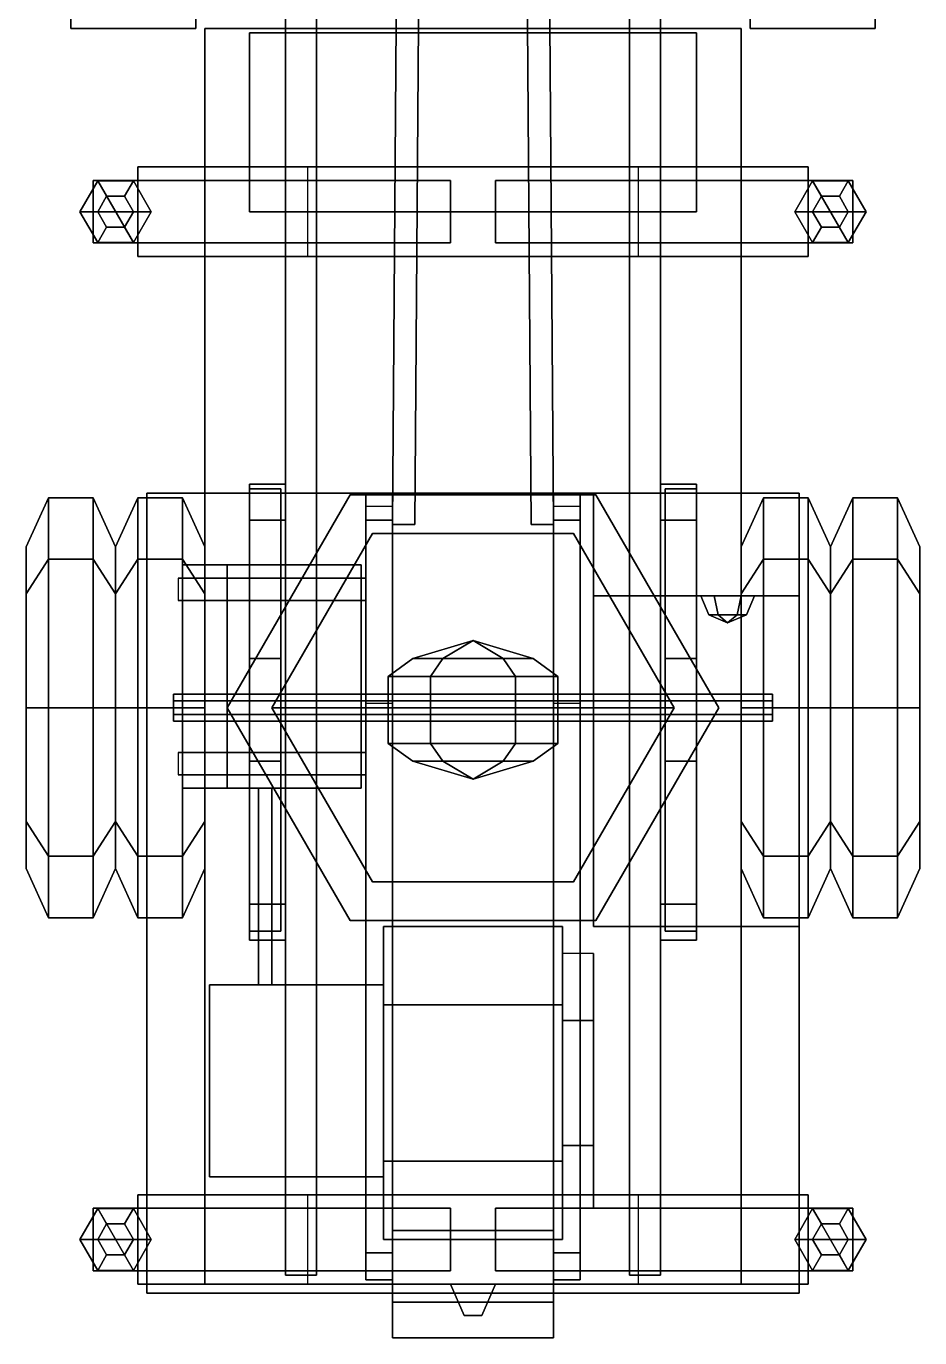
# Model space of a CAD drawing. Header units: millimetres. Extents: x -7.7 to 7.3, y -7.8 to 23.8.
# Drawn here: x 4.5 to 6.5, y -1.49 to 1.445 of the extents above; entities that cross this region are included whole.
import ezdxf

# ---------------------------------------------------------------- set-up
doc = ezdxf.new("R2010")
doc.units = ezdxf.units.MM
for name, color, linetype in [('crane', 1, 'Continuous'), ('mudguards', 6, 'Continuous'), ('outrigs', 4, 'Continuous'), ('supports', 5, 'Continuous'), ('turret', 3, 'Continuous'), ('wheels', 2, 'Continuous')]:
    doc.layers.add(name, color=color, linetype=linetype)

msp = doc.modelspace()

# ---------------------------------------------------------------- linework, layer by layer
for points in [[(5.08, 2.51, 0.59), (5.08, -1.35, 0.65), (5.08, -1.35, 0.76), (5.08, 2.51, 0.76)], [(5.08, -1.35, 0.76), (5.15, -1.35, 0.76), (5.15, 2.51, 0.76), (5.08, 2.51, 0.76)], [(5.15, 2.51, 0.59), (5.15, -1.35, 0.65), (5.08, -1.35, 0.65), (5.08, 2.51, 0.59)], [(5.15, 2.51, 0.76), (5.15, -1.35, 0.76), (5.15, -1.35, 0.65), (5.15, 2.51, 0.59)], [(5.85, 2.51, 0.59), (5.85, -1.35, 0.65), (5.85, -1.35, 0.76), (5.85, 2.51, 0.76)], [(5.85, -1.35, 0.76), (5.92, -1.35, 0.76), (5.92, 2.51, 0.76), (5.85, 2.51, 0.76)], [(5.92, 2.51, 0.59), (5.92, -1.35, 0.65), (5.85, -1.35, 0.65), (5.85, 2.51, 0.59)], [(5.92, 2.51, 0.76), (5.92, -1.35, 0.76), (5.92, -1.35, 0.65), (5.92, 2.51, 0.59)], [(6.1, 1.44, 0.88), (6.1, -1.37, 0.88), (4.9, -1.37, 0.88), (4.9, 1.44, 0.88)], [(4.9, 1.44, 0.92), (4.9, -1.37, 0.92), (6.1, -1.37, 0.92), (6.1, 1.44, 0.92)], [(4.9, 1.44, 0.88), (4.9, -1.37, 0.88), (4.9, -1.37, 0.92), (4.9, 1.44, 0.92)], [(6.1, 1.44, 0.92), (6.1, 1.44, 0.88), (4.9, 1.44, 0.88), (4.9, 1.44, 0.92)], [(6.1, -1.37, 0.92), (6.1, -1.37, 0.88), (6.1, 1.44, 0.88), (6.1, 1.44, 0.92)], [(6, 1.43, 1.27), (6, 1.43, 0.92), (5, 1.43, 0.92), (5, 1.43, 1.27)], [(5, 1.43, 0.92), (5, 1.03, 0.92), (5, 1.03, 1.27), (5, 1.43, 1.27)], [(5, 1.43, 1.27), (5, 1.03, 1.27), (6, 1.03, 1.27), (6, 1.43, 1.27)], [(6, 1.03, 1.27), (6, 1.03, 0.92), (6, 1.43, 0.92), (6, 1.43, 1.27)], [(6.25, 1.13, 0.54), (6.25, 0.93, 0.54), (4.75, 0.93, 0.54), (4.75, 1.13, 0.54)], [(5.87, 1.13, 0.88), (6.25, 1.13, 0.54), (4.75, 1.13, 0.54), (5.13, 1.13, 0.88)], [(4.75, 1.13, 0.54), (4.75, 0.93, 0.54), (5.13, 0.93, 0.88), (5.13, 1.13, 0.88)], [(5.87, 0.93, 0.88), (6.25, 0.93, 0.54), (6.25, 1.13, 0.54), (5.87, 1.13, 0.88)], [(5, 1.03, 1.27), (5, 1.03, 0.92), (6, 1.03, 0.92), (6, 1.03, 1.27)], [(5.13, 0.93, 0.88), (4.75, 0.93, 0.54), (6.25, 0.93, 0.54), (5.87, 0.93, 0.88)], [(5, 0.42, 0.73), (5, 0.34, 0.73), (5.08, 0.34, 0.73), (5.08, 0.42, 0.73)], [(5.08, 0.42, 0.68), (5.08, 0.34, 0.68), (5, 0.34, 0.68), (5, 0.42, 0.68)], [(5, 0.42, 0.68), (5, 0.34, 0.68), (5, 0.34, 0.73), (5, 0.42, 0.73)], [(5.08, 0.42, 0.73), (5.08, 0.42, 0.68), (5, 0.42, 0.68), (5, 0.42, 0.73)], [(6, 0.42, 0.68), (6, 0.34, 0.68), (5.92, 0.34, 0.68), (5.92, 0.42, 0.68)], [(6, 0.42, 0.73), (6, 0.42, 0.68), (5.92, 0.42, 0.68), (5.92, 0.42, 0.73)], [(5.92, 0.42, 0.73), (5.92, 0.34, 0.73), (6, 0.34, 0.73), (6, 0.42, 0.73)], [(6, 0.34, 0.73), (6, 0.34, 0.68), (6, 0.42, 0.68), (6, 0.42, 0.73)], [(5.07, 0.41, 0.69), (5.07, 0.41, 0.67), (5, 0.41, 0.67), (5, 0.41, 0.69)], [(5, 0.41, 0.69), (5, 0.03, 0.66), (5.07, 0.03, 0.66), (5.07, 0.41, 0.69)], [(5.07, 0.41, 0.67), (5.07, 0.03, 0.59), (5, 0.03, 0.59), (5, 0.41, 0.67)], [(5, 0.41, 0.67), (5, 0.03, 0.59), (5, 0.03, 0.66), (5, 0.41, 0.69)], [(5.07, 0.03, 0.66), (5.07, 0.03, 0.59), (5.07, 0.41, 0.67), (5.07, 0.41, 0.69)], [(6, 0.41, 0.69), (6, 0.41, 0.67), (5.93, 0.41, 0.67), (5.93, 0.41, 0.69)], [(5.93, 0.41, 0.69), (5.93, 0.03, 0.66), (6, 0.03, 0.66), (6, 0.41, 0.69)], [(6, 0.41, 0.67), (6, 0.03, 0.59), (5.93, 0.03, 0.59), (5.93, 0.41, 0.67)], [(5.93, 0.41, 0.67), (5.93, 0.03, 0.59), (5.93, 0.03, 0.66), (5.93, 0.41, 0.69)], [(6, 0.03, 0.66), (6, 0.03, 0.59), (6, 0.41, 0.67), (6, 0.41, 0.69)], [(5, 0.34, 0.73), (5, 0.34, 0.68), (5.08, 0.34, 0.68), (5.08, 0.34, 0.73)], [(5.92, 0.34, 0.73), (5.92, 0.34, 0.68), (6, 0.34, 0.68), (6, 0.34, 0.73)], [(5.05, -0.08, 1.02), (5.95, -0.08, 1.02), (5.725, 0.3097, 1.02), (5.275, 0.3097, 1.02)], [(5.275, 0.3097, 0.92), (5.05, -0.08, 0.92), (5.05, -0.08, 1.02), (5.275, 0.3097, 1.02)], [(5.725, 0.3097, 0.92), (5.275, 0.3097, 0.92), (5.275, 0.3097, 1.02), (5.725, 0.3097, 1.02)], [(5.95, -0.08, 0.92), (5.725, 0.3097, 0.92), (5.725, 0.3097, 1.02), (5.95, -0.08, 1.02)], [(5.5, 0.07, 0.47), (5.4328, 0.03, 0.3536), (5.3656, 0.03, 0.47), (5.5, 0.07, 0.47)], [(5.5, 0.07, 0.47), (5.3656, 0.03, 0.47), (5.4328, 0.03, 0.5864), (5.5, 0.07, 0.47)], [(5.5, 0.07, 0.47), (5.5672, 0.03, 0.3536), (5.4328, 0.03, 0.3536), (5.5, 0.07, 0.47)], [(5.5, 0.07, 0.47), (5.4328, 0.03, 0.5864), (5.5672, 0.03, 0.5864), (5.5, 0.07, 0.47)], [(5.5, 0.07, 0.47), (5.6344, 0.03, 0.47), (5.5672, 0.03, 0.3536), (5.5, 0.07, 0.47)], [(5.5, 0.07, 0.47), (5.5672, 0.03, 0.5864), (5.6344, 0.03, 0.47), (5.5, 0.07, 0.47)], [(5.07, 0.03, 0.59), (5.07, -0.2, 0.59), (5, -0.2, 0.59), (5, 0.03, 0.59)], [(5, 0.03, 0.66), (5, -0.2, 0.66), (5.07, -0.2, 0.66), (5.07, 0.03, 0.66)], [(5, 0.03, 0.59), (5, -0.2, 0.59), (5, -0.2, 0.66), (5, 0.03, 0.66)], [(5.07, -0.2, 0.66), (5.07, -0.2, 0.59), (5.07, 0.03, 0.59), (5.07, 0.03, 0.66)], [(5.4328, 0.03, 0.3536), (5.405, -0.01, 0.3055), (5.31, -0.01, 0.47), (5.3656, 0.03, 0.47)], [(5.3656, 0.03, 0.47), (5.31, -0.01, 0.47), (5.405, -0.01, 0.6345), (5.4328, 0.03, 0.5864)], [(5.5672, 0.03, 0.3536), (5.595, -0.01, 0.3055), (5.405, -0.01, 0.3055), (5.4328, 0.03, 0.3536)], [(5.4328, 0.03, 0.5864), (5.405, -0.01, 0.6345), (5.595, -0.01, 0.6345), (5.5672, 0.03, 0.5864)], [(5.6344, 0.03, 0.47), (5.69, -0.01, 0.47), (5.595, -0.01, 0.3055), (5.5672, 0.03, 0.3536)], [(5.5672, 0.03, 0.5864), (5.595, -0.01, 0.6345), (5.69, -0.01, 0.47), (5.6344, 0.03, 0.47)], [(5.93, 0.03, 0.66), (5.93, -0.2, 0.66), (6, -0.2, 0.66), (6, 0.03, 0.66)], [(6, 0.03, 0.59), (6, -0.2, 0.59), (5.93, -0.2, 0.59), (5.93, 0.03, 0.59)], [(5.93, 0.03, 0.59), (5.93, -0.2, 0.59), (5.93, -0.2, 0.66), (5.93, 0.03, 0.66)], [(6, -0.2, 0.66), (6, -0.2, 0.59), (6, 0.03, 0.59), (6, 0.03, 0.66)], [(5.31, -0.01, 0.47), (5.405, -0.01, 0.3055), (5.405, -0.16, 0.3055), (5.31, -0.16, 0.47)], [(5.405, -0.01, 0.6345), (5.31, -0.01, 0.47), (5.31, -0.16, 0.47), (5.405, -0.16, 0.6345)], [(5.405, -0.01, 0.3055), (5.595, -0.01, 0.3055), (5.595, -0.16, 0.3055), (5.405, -0.16, 0.3055)], [(5.595, -0.01, 0.6345), (5.405, -0.01, 0.6345), (5.405, -0.16, 0.6345), (5.595, -0.16, 0.6345)], [(5.595, -0.01, 0.3055), (5.69, -0.01, 0.47), (5.69, -0.16, 0.47), (5.595, -0.16, 0.3055)], [(5.69, -0.01, 0.47), (5.595, -0.01, 0.6345), (5.595, -0.16, 0.6345), (5.69, -0.16, 0.47)], [(5.275, -0.4697, 1.02), (5.725, -0.4697, 1.02), (5.95, -0.08, 1.02), (5.05, -0.08, 1.02)], [(5.05, -0.08, 0.92), (5.275, -0.4697, 0.92), (5.275, -0.4697, 1.02), (5.05, -0.08, 1.02)], [(5.725, -0.4697, 0.92), (5.95, -0.08, 0.92), (5.95, -0.08, 1.02), (5.725, -0.4697, 1.02)], [(5.3656, -0.2, 0.47), (5.31, -0.16, 0.47), (5.405, -0.16, 0.3055), (5.4328, -0.2, 0.3536)], [(5.4328, -0.2, 0.5864), (5.405, -0.16, 0.6345), (5.31, -0.16, 0.47), (5.3656, -0.2, 0.47)], [(5.4328, -0.2, 0.3536), (5.405, -0.16, 0.3055), (5.595, -0.16, 0.3055), (5.5672, -0.2, 0.3536)], [(5.5672, -0.2, 0.5864), (5.595, -0.16, 0.6345), (5.405, -0.16, 0.6345), (5.4328, -0.2, 0.5864)], [(5.5672, -0.2, 0.3536), (5.595, -0.16, 0.3055), (5.69, -0.16, 0.47), (5.6344, -0.2, 0.47)], [(5.6344, -0.2, 0.47), (5.69, -0.16, 0.47), (5.595, -0.16, 0.6345), (5.5672, -0.2, 0.5864)], [(5, -0.2, 0.66), (5, -0.58, 0.7), (5.07, -0.58, 0.7), (5.07, -0.2, 0.66)], [(5.07, -0.2, 0.59), (5.07, -0.58, 0.68), (5, -0.58, 0.68), (5, -0.2, 0.59)], [(5, -0.2, 0.59), (5, -0.58, 0.68), (5, -0.58, 0.7), (5, -0.2, 0.66)], [(5.07, -0.58, 0.7), (5.07, -0.58, 0.68), (5.07, -0.2, 0.59), (5.07, -0.2, 0.66)], [(5.5, -0.24, 0.47), (5.3656, -0.2, 0.47), (5.4328, -0.2, 0.3536), (5.5, -0.24, 0.47)], [(5.5, -0.24, 0.47), (5.4328, -0.2, 0.5864), (5.3656, -0.2, 0.47), (5.5, -0.24, 0.47)], [(5.5, -0.24, 0.47), (5.4328, -0.2, 0.3536), (5.5672, -0.2, 0.3536), (5.5, -0.24, 0.47)], [(5.5, -0.24, 0.47), (5.5672, -0.2, 0.5864), (5.4328, -0.2, 0.5864), (5.5, -0.24, 0.47)], [(5.5, -0.24, 0.47), (5.5672, -0.2, 0.3536), (5.6344, -0.2, 0.47), (5.5, -0.24, 0.47)], [(5.5, -0.24, 0.47), (5.6344, -0.2, 0.47), (5.5672, -0.2, 0.5864), (5.5, -0.24, 0.47)], [(5.93, -0.2, 0.66), (5.93, -0.58, 0.7), (6, -0.58, 0.7), (6, -0.2, 0.66)], [(6, -0.2, 0.59), (6, -0.58, 0.68), (5.93, -0.58, 0.68), (5.93, -0.2, 0.59)], [(5.93, -0.2, 0.59), (5.93, -0.58, 0.68), (5.93, -0.58, 0.7), (5.93, -0.2, 0.66)], [(6, -0.58, 0.7), (6, -0.58, 0.68), (6, -0.2, 0.59), (6, -0.2, 0.66)], [(5.275, -0.4697, 0.92), (5.725, -0.4697, 0.92), (5.725, -0.4697, 1.02), (5.275, -0.4697, 1.02)], [(5.08, -0.52, 0.68), (5.08, -0.6, 0.68), (5, -0.6, 0.68), (5, -0.52, 0.68)], [(5.08, -0.52, 0.73), (5.08, -0.52, 0.68), (5, -0.52, 0.68), (5, -0.52, 0.73)], [(5, -0.52, 0.68), (5, -0.6, 0.68), (5, -0.6, 0.73), (5, -0.52, 0.73)], [(5, -0.52, 0.73), (5, -0.6, 0.73), (5.08, -0.6, 0.73), (5.08, -0.52, 0.73)], [(6, -0.52, 0.68), (6, -0.6, 0.68), (5.92, -0.6, 0.68), (5.92, -0.52, 0.68)], [(6, -0.52, 0.73), (6, -0.52, 0.68), (5.92, -0.52, 0.68), (5.92, -0.52, 0.73)], [(5.92, -0.52, 0.73), (5.92, -0.6, 0.73), (6, -0.6, 0.73), (6, -0.52, 0.73)], [(6, -0.6, 0.73), (6, -0.6, 0.68), (6, -0.52, 0.68), (6, -0.52, 0.73)], [(5, -0.58, 0.7), (5, -0.58, 0.68), (5.07, -0.58, 0.68), (5.07, -0.58, 0.7)], [(5, -0.6, 0.73), (5, -0.6, 0.68), (5.08, -0.6, 0.68), (5.08, -0.6, 0.73)], [(5.92, -0.6, 0.73), (5.92, -0.6, 0.68), (6, -0.6, 0.68), (6, -0.6, 0.73)], [(6.25, -1.17, 0.54), (6.25, -1.37, 0.54), (4.75, -1.37, 0.54), (4.75, -1.17, 0.54)], [(5.87, -1.17, 0.88), (6.25, -1.17, 0.54), (4.75, -1.17, 0.54), (5.13, -1.17, 0.88)], [(4.75, -1.17, 0.54), (4.75, -1.37, 0.54), (5.13, -1.37, 0.88), (5.13, -1.17, 0.88)], [(5.87, -1.37, 0.88), (6.25, -1.37, 0.54), (6.25, -1.17, 0.54), (5.87, -1.17, 0.88)], [(5.08, -1.35, 0.65), (5.15, -1.35, 0.65), (5.15, -1.35, 0.76), (5.08, -1.35, 0.76)], [(5.85, -1.35, 0.65), (5.92, -1.35, 0.65), (5.92, -1.35, 0.76), (5.85, -1.35, 0.76)], [(5.13, -1.37, 0.88), (4.75, -1.37, 0.54), (6.25, -1.37, 0.54), (5.87, -1.37, 0.88)], [(4.9, -1.37, 0.92), (4.9, -1.37, 0.88), (6.1, -1.37, 0.88), (6.1, -1.37, 0.92)], [(5.45, -1.37, 0.66), (5.48, -1.44, 0.66), (5.52, -1.44, 0.66), (5.55, -1.37, 0.66)], [(5.55, -1.37, 0.65), (5.52, -1.44, 0.65), (5.48, -1.44, 0.65), (5.45, -1.37, 0.65)], [(5.45, -1.37, 0.65), (5.48, -1.44, 0.65), (5.48, -1.44, 0.66), (5.45, -1.37, 0.66)], [(5.55, -1.37, 0.73), (5.52, -1.44, 0.73), (5.48, -1.44, 0.73), (5.45, -1.37, 0.73)], [(5.45, -1.37, 0.76), (5.48, -1.44, 0.76), (5.52, -1.44, 0.76), (5.55, -1.37, 0.76)], [(5.45, -1.37, 0.73), (5.48, -1.44, 0.73), (5.48, -1.44, 0.76), (5.45, -1.37, 0.76)], [(5.52, -1.44, 0.66), (5.52, -1.44, 0.65), (5.55, -1.37, 0.65), (5.55, -1.37, 0.66)], [(5.52, -1.44, 0.76), (5.52, -1.44, 0.73), (5.55, -1.37, 0.73), (5.55, -1.37, 0.76)], [(5.48, -1.44, 0.66), (5.48, -1.44, 0.65), (5.52, -1.44, 0.65), (5.52, -1.44, 0.66)], [(5.48, -1.44, 0.76), (5.48, -1.44, 0.73), (5.52, -1.44, 0.73), (5.52, -1.44, 0.76)]]:
    msp.add_3dface(points)
at = {"layer": 'crane'}
for points in [[(5.4, 4.41, 3.14), (5.37, 0.33, 2.1), (5.32, 0.33, 2.1), (5.35, 4.41, 3.14)], [(5.35, 4.41, 3.44), (5.32, 0.33, 2.2), (5.37, 0.33, 2.2), (5.4, 4.41, 3.44)], [(5.35, 4.41, 3.14), (5.32, 0.33, 2.1), (5.32, 0.33, 2.2), (5.35, 4.41, 3.44)], [(5.37, 0.33, 2.2), (5.37, 0.33, 2.1), (5.4, 4.41, 3.14), (5.4, 4.41, 3.44)], [(5.65, 4.41, 3.14), (5.68, 0.33, 2.1), (5.63, 0.33, 2.1), (5.6, 4.41, 3.14)], [(5.6, 4.41, 3.14), (5.63, 0.33, 2.1), (5.63, 0.33, 2.2), (5.6, 4.41, 3.44)], [(5.6, 4.41, 3.44), (5.63, 0.33, 2.2), (5.68, 0.33, 2.2), (5.65, 4.41, 3.44)], [(5.68, 0.33, 2.2), (5.68, 0.33, 2.1), (5.65, 4.41, 3.14), (5.65, 4.41, 3.44)], [(5.32, 0.33, 2.2), (5.32, 0.33, 2.1), (5.37, 0.33, 2.1), (5.37, 0.33, 2.2)], [(5.63, 0.33, 2.2), (5.63, 0.33, 2.1), (5.68, 0.33, 2.1), (5.68, 0.33, 2.2)]]:
    msp.add_3dface(points, dxfattribs=at)
at = {"layer": 'mudguards'}
for points in [[(4.88, 1.44, 0.48), (4.6, 1.44, 0.48), (4.6, 2.77, 0.48), (4.88, 2.77, 0.48)], [(4.6, 1.44, 0.48), (4.88, 1.44, 0.48), (4.88, 2.77, 0.48), (4.6, 2.77, 0.48)], [(6.4, 1.44, 0.48), (6.12, 1.44, 0.48), (6.12, 2.77, 0.48), (6.4, 2.77, 0.48)], [(6.12, 1.44, 0.48), (6.4, 1.44, 0.48), (6.4, 2.77, 0.48), (6.12, 2.77, 0.48)]]:
    msp.add_3dface(points, dxfattribs=at)
at = {"layer": 'outrigs'}
for points in [[(5.45, 1.1, 0.64), (5.45, 1.1, 0.56), (4.65, 1.1, 0.56), (4.65, 1.1, 0.64)], [(4.65, 0.96, 0.56), (4.65, 1.1, 0.56), (5.45, 1.1, 0.56), (5.45, 0.96, 0.56)], [(5.45, 0.96, 0.64), (5.45, 1.1, 0.64), (4.65, 1.1, 0.64), (4.65, 0.96, 0.64)], [(4.65, 1.1, 0.64), (4.65, 1.1, 0.56), (4.65, 0.96, 0.56), (4.65, 0.96, 0.64)], [(6.35, 1.1, 0.56), (6.35, 0.96, 0.56), (5.55, 0.96, 0.56), (5.55, 1.1, 0.56)], [(6.35, 1.1, 0.64), (6.35, 1.1, 0.56), (5.55, 1.1, 0.56), (5.55, 1.1, 0.64)], [(5.55, 1.1, 0.64), (5.55, 0.96, 0.64), (6.35, 0.96, 0.64), (6.35, 1.1, 0.64)], [(6.35, 0.96, 0.64), (6.35, 0.96, 0.56), (6.35, 1.1, 0.56), (6.35, 1.1, 0.64)], [(4.65, 0.96, 0.64), (4.65, 0.96, 0.56), (5.45, 0.96, 0.56), (5.45, 0.96, 0.64)], [(5.55, 0.96, 0.64), (5.55, 0.96, 0.56), (6.35, 0.96, 0.56), (6.35, 0.96, 0.64)], [(5.45, -1.34, 0.64), (5.45, -1.2, 0.64), (4.65, -1.2, 0.64), (4.65, -1.34, 0.64)], [(5.45, -1.2, 0.64), (5.45, -1.2, 0.56), (4.65, -1.2, 0.56), (4.65, -1.2, 0.64)], [(4.65, -1.34, 0.56), (4.65, -1.2, 0.56), (5.45, -1.2, 0.56), (5.45, -1.34, 0.56)], [(4.65, -1.2, 0.64), (4.65, -1.2, 0.56), (4.65, -1.34, 0.56), (4.65, -1.34, 0.64)], [(5.55, -1.2, 0.64), (5.55, -1.34, 0.64), (6.35, -1.34, 0.64), (6.35, -1.2, 0.64)], [(6.35, -1.2, 0.64), (6.35, -1.2, 0.56), (5.55, -1.2, 0.56), (5.55, -1.2, 0.64)], [(6.35, -1.2, 0.56), (6.35, -1.34, 0.56), (5.55, -1.34, 0.56), (5.55, -1.2, 0.56)], [(6.35, -1.34, 0.64), (6.35, -1.34, 0.56), (6.35, -1.2, 0.56), (6.35, -1.2, 0.64)], [(4.65, -1.34, 0.64), (4.65, -1.34, 0.56), (5.45, -1.34, 0.56), (5.45, -1.34, 0.64)], [(5.55, -1.34, 0.64), (5.55, -1.34, 0.56), (6.35, -1.34, 0.56), (6.35, -1.34, 0.64)]]:
    msp.add_3dface(points, dxfattribs=at)
at = {"layer": 'supports'}
for points in [[(4.66, 1.0993), (4.74, 0.9607), (4.66, 0.9607), (4.62, 1.03)], [(4.66, 1.0993), (4.62, 1.03), (4.66, 1.03, 0.04), (4.68, 1.0646, 0.04)], [(4.74, 1.0993), (4.78, 1.03), (4.74, 0.9607), (4.66, 1.0993)], [(4.74, 1.0993), (4.66, 1.0993), (4.68, 1.0646, 0.04), (4.72, 1.0646, 0.04)], [(4.78, 1.03), (4.74, 1.0993), (4.72, 1.0646, 0.04), (4.74, 1.03, 0.04)], [(6.26, 0.9607), (6.22, 1.03), (6.26, 1.0993), (6.34, 0.9607)], [(6.26, 1.0993), (6.22, 1.03), (6.26, 1.03, 0.04), (6.28, 1.0646, 0.04)], [(6.34, 0.9607), (6.26, 1.0993), (6.34, 1.0993), (6.38, 1.03)], [(6.34, 1.0993), (6.26, 1.0993), (6.28, 1.0646, 0.04), (6.32, 1.0646, 0.04)], [(6.38, 1.03), (6.34, 1.0993), (6.32, 1.0646, 0.04), (6.34, 1.03, 0.04)], [(4.68, 1.0646, 0.04), (4.66, 1.03, 0.04), (4.66, 1.03, 0.74), (4.68, 1.0646, 0.74)], [(4.72, 1.0646, 0.74), (4.68, 1.0646, 0.74), (4.66, 1.03, 0.74), (4.74, 1.03, 0.74)], [(4.72, 1.0646, 0.04), (4.68, 1.0646, 0.04), (4.68, 1.0646, 0.74), (4.72, 1.0646, 0.74)], [(4.74, 1.03, 0.04), (4.72, 1.0646, 0.04), (4.72, 1.0646, 0.74), (4.74, 1.03, 0.74)], [(6.28, 1.0646, 0.04), (6.26, 1.03, 0.04), (6.26, 1.03, 0.74), (6.28, 1.0646, 0.74)], [(6.26, 1.03, 0.74), (6.34, 1.03, 0.74), (6.32, 1.0646, 0.74), (6.28, 1.0646, 0.74)], [(6.32, 1.0646, 0.04), (6.28, 1.0646, 0.04), (6.28, 1.0646, 0.74), (6.32, 1.0646, 0.74)], [(6.34, 1.03, 0.04), (6.32, 1.0646, 0.04), (6.32, 1.0646, 0.74), (6.34, 1.03, 0.74)], [(4.62, 1.03), (4.66, 0.9607), (4.68, 0.9954, 0.04), (4.66, 1.03, 0.04)], [(4.66, 1.03, 0.04), (4.68, 0.9954, 0.04), (4.68, 0.9954, 0.74), (4.66, 1.03, 0.74)], [(4.74, 1.03, 0.74), (4.66, 1.03, 0.74), (4.68, 0.9954, 0.74), (4.72, 0.9954, 0.74)], [(4.72, 0.9954, 0.04), (4.74, 1.03, 0.04), (4.74, 1.03, 0.74), (4.72, 0.9954, 0.74)], [(4.74, 0.9607), (4.78, 1.03), (4.74, 1.03, 0.04), (4.72, 0.9954, 0.04)], [(6.22, 1.03), (6.26, 0.9607), (6.28, 0.9954, 0.04), (6.26, 1.03, 0.04)], [(6.26, 1.03, 0.04), (6.28, 0.9954, 0.04), (6.28, 0.9954, 0.74), (6.26, 1.03, 0.74)], [(6.28, 0.9954, 0.74), (6.32, 0.9954, 0.74), (6.34, 1.03, 0.74), (6.26, 1.03, 0.74)], [(6.32, 0.9954, 0.04), (6.34, 1.03, 0.04), (6.34, 1.03, 0.74), (6.32, 0.9954, 0.74)], [(6.34, 0.9607), (6.38, 1.03), (6.34, 1.03, 0.04), (6.32, 0.9954, 0.04)], [(4.66, 0.9607), (4.74, 0.9607), (4.72, 0.9954, 0.04), (4.68, 0.9954, 0.04)], [(4.68, 0.9954, 0.04), (4.72, 0.9954, 0.04), (4.72, 0.9954, 0.74), (4.68, 0.9954, 0.74)], [(6.26, 0.9607), (6.34, 0.9607), (6.32, 0.9954, 0.04), (6.28, 0.9954, 0.04)], [(6.28, 0.9954, 0.04), (6.32, 0.9954, 0.04), (6.32, 0.9954, 0.74), (6.28, 0.9954, 0.74)], [(4.66, -1.2007), (4.62, -1.27), (4.66, -1.27, 0.04), (4.68, -1.2354, 0.04)], [(4.66, -1.2007), (4.74, -1.3393), (4.66, -1.3393), (4.62, -1.27)], [(4.74, -1.2007), (4.66, -1.2007), (4.68, -1.2354, 0.04), (4.72, -1.2354, 0.04)], [(4.74, -1.2007), (4.78, -1.27), (4.74, -1.3393), (4.66, -1.2007)], [(4.78, -1.27), (4.74, -1.2007), (4.72, -1.2354, 0.04), (4.74, -1.27, 0.04)], [(6.26, -1.2007), (6.22, -1.27), (6.26, -1.27, 0.04), (6.28, -1.2354, 0.04)], [(6.26, -1.3393), (6.22, -1.27), (6.26, -1.2007), (6.34, -1.3393)], [(6.34, -1.2007), (6.26, -1.2007), (6.28, -1.2354, 0.04), (6.32, -1.2354, 0.04)], [(6.34, -1.3393), (6.26, -1.2007), (6.34, -1.2007), (6.38, -1.27)], [(6.38, -1.27), (6.34, -1.2007), (6.32, -1.2354, 0.04), (6.34, -1.27, 0.04)], [(4.68, -1.2354, 0.04), (4.66, -1.27, 0.04), (4.66, -1.27, 0.74), (4.68, -1.2354, 0.74)], [(4.72, -1.2354, 0.74), (4.68, -1.2354, 0.74), (4.66, -1.27, 0.74), (4.74, -1.27, 0.74)], [(4.72, -1.2354, 0.04), (4.68, -1.2354, 0.04), (4.68, -1.2354, 0.74), (4.72, -1.2354, 0.74)], [(4.74, -1.27, 0.04), (4.72, -1.2354, 0.04), (4.72, -1.2354, 0.74), (4.74, -1.27, 0.74)], [(6.28, -1.2354, 0.04), (6.26, -1.27, 0.04), (6.26, -1.27, 0.74), (6.28, -1.2354, 0.74)], [(6.26, -1.27, 0.74), (6.34, -1.27, 0.74), (6.32, -1.2354, 0.74), (6.28, -1.2354, 0.74)], [(6.32, -1.2354, 0.04), (6.28, -1.2354, 0.04), (6.28, -1.2354, 0.74), (6.32, -1.2354, 0.74)], [(6.34, -1.27, 0.04), (6.32, -1.2354, 0.04), (6.32, -1.2354, 0.74), (6.34, -1.27, 0.74)], [(4.62, -1.27), (4.66, -1.3393), (4.68, -1.3046, 0.04), (4.66, -1.27, 0.04)], [(4.66, -1.27, 0.04), (4.68, -1.3046, 0.04), (4.68, -1.3046, 0.74), (4.66, -1.27, 0.74)], [(4.74, -1.27, 0.74), (4.66, -1.27, 0.74), (4.68, -1.3046, 0.74), (4.72, -1.3046, 0.74)], [(4.72, -1.3046, 0.04), (4.74, -1.27, 0.04), (4.74, -1.27, 0.74), (4.72, -1.3046, 0.74)], [(4.74, -1.3393), (4.78, -1.27), (4.74, -1.27, 0.04), (4.72, -1.3046, 0.04)], [(6.22, -1.27), (6.26, -1.3393), (6.28, -1.3046, 0.04), (6.26, -1.27, 0.04)], [(6.26, -1.27, 0.04), (6.28, -1.3046, 0.04), (6.28, -1.3046, 0.74), (6.26, -1.27, 0.74)], [(6.28, -1.3046, 0.74), (6.32, -1.3046, 0.74), (6.34, -1.27, 0.74), (6.26, -1.27, 0.74)], [(6.32, -1.3046, 0.04), (6.34, -1.27, 0.04), (6.34, -1.27, 0.74), (6.32, -1.3046, 0.74)], [(6.34, -1.3393), (6.38, -1.27), (6.34, -1.27, 0.04), (6.32, -1.3046, 0.04)], [(4.66, -1.3393), (4.74, -1.3393), (4.72, -1.3046, 0.04), (4.68, -1.3046, 0.04)], [(4.68, -1.3046, 0.04), (4.72, -1.3046, 0.04), (4.72, -1.3046, 0.74), (4.68, -1.3046, 0.74)], [(6.26, -1.3393), (6.34, -1.3393), (6.32, -1.3046, 0.04), (6.28, -1.3046, 0.04)], [(6.28, -1.3046, 0.04), (6.32, -1.3046, 0.04), (6.32, -1.3046, 0.74), (6.28, -1.3046, 0.74)]]:
    msp.add_3dface(points, dxfattribs=at)
at = {"layer": 'turret'}
for points in [[(4.77, -1.39, 1.31), (4.77, 0.4, 1.31), (6.23, 0.4, 1.31), (6.23, -1.39, 1.31)], [(6.23, -1.39, 1.42), (6.23, 0.4, 1.42), (4.77, 0.4, 1.42), (4.77, -1.39, 1.42)], [(4.77, 0.4, 1.42), (4.77, 0.4, 1.31), (4.77, -1.39, 1.31), (4.77, -1.39, 1.42)], [(6.23, 0.4, 1.42), (6.23, 0.4, 1.31), (4.77, 0.4, 1.31), (4.77, 0.4, 1.42)], [(5.225, 0.3963, 1.02), (4.95, -0.08, 1.02), (4.95, -0.08, 1.31), (5.225, 0.3963, 1.31)], [(5.775, 0.3963, 1.02), (5.225, 0.3963, 1.02), (5.225, 0.3963, 1.31), (5.775, 0.3963, 1.31)], [(5.26, 0.4, 1.42), (5.26, -0.07, 1.42), (5.26, 0.34, 2.18), (5.26, 0.4, 2.18)], [(5.32, 0.4, 2.18), (5.32, 0.4, 1.42), (5.26, 0.4, 1.42), (5.26, 0.4, 2.18)], [(5.26, 0.4, 2.18), (5.26, 0.34, 2.18), (5.32, 0.34, 2.18), (5.32, 0.4, 2.18)], [(5.32, 0.34, 2.18), (5.32, -0.07, 1.42), (5.32, 0.4, 1.42), (5.32, 0.4, 2.18)], [(5.74, 0.4, 2.18), (5.74, 0.4, 1.42), (5.68, 0.4, 1.42), (5.68, 0.4, 2.18)], [(5.68, 0.4, 1.42), (5.68, -0.07, 1.42), (5.68, 0.34, 2.18), (5.68, 0.4, 2.18)], [(5.68, 0.4, 2.18), (5.68, 0.34, 2.18), (5.74, 0.34, 2.18), (5.74, 0.4, 2.18)], [(5.74, 0.34, 2.18), (5.74, -0.07, 1.42), (5.74, 0.4, 1.42), (5.74, 0.4, 2.18)], [(5.77, 0.4, 2), (5.77, -0.57, 2), (5.77, -0.57, 2.55), (5.77, 0.17, 2.55)], [(6.23, 0.17, 2.55), (6.23, 0.4, 2), (5.77, 0.4, 2), (5.77, 0.17, 2.55)], [(6.23, 0.4, 2), (6.23, 0.4, 1.42), (5.77, 0.4, 1.42), (5.77, 0.4, 2)], [(5.77, 0.4, 1.42), (5.77, -0.57, 1.42), (5.77, -0.57, 2), (5.77, 0.4, 2)], [(6.05, -0.08, 1.02), (5.775, 0.3963, 1.02), (5.775, 0.3963, 1.31), (6.05, -0.08, 1.31)], [(6.23, -1.39, 1.31), (6.23, 0.4, 1.31), (6.23, 0.4, 1.42), (6.23, -1.39, 1.42)], [(6.23, -0.57, 2.55), (6.23, -0.57, 2), (6.23, 0.4, 2), (6.23, 0.17, 2.55)], [(6.23, -0.57, 2), (6.23, -0.57, 1.42), (6.23, 0.4, 1.42), (6.23, 0.4, 2)], [(5.26, 0.37, 2.16), (5.26, 0.34, 2.13), (5.26, -1.36, 3.01), (5.26, -1.3, 3.05)], [(5.32, -1.3, 3.05), (5.32, 0.37, 2.16), (5.26, 0.37, 2.16), (5.26, -1.3, 3.05)], [(5.32, -1.36, 3.01), (5.32, 0.34, 2.13), (5.32, 0.37, 2.16), (5.32, -1.3, 3.05)], [(5.74, -1.3, 3.05), (5.74, 0.37, 2.16), (5.68, 0.37, 2.16), (5.68, -1.3, 3.05)], [(5.68, 0.37, 2.16), (5.68, 0.34, 2.13), (5.68, -1.36, 3.01), (5.68, -1.3, 3.05)], [(5.74, -1.36, 3.01), (5.74, 0.34, 2.13), (5.74, 0.37, 2.16), (5.74, -1.3, 3.05)], [(5.26, -1.36, 3.01), (5.26, 0.34, 2.13), (5.32, 0.34, 2.13), (5.32, -1.36, 3.01)], [(5.26, 0.34, 2.18), (5.26, -0.07, 1.42), (5.32, -0.07, 1.42), (5.32, 0.34, 2.18)], [(5.68, -1.36, 3.01), (5.68, 0.34, 2.13), (5.74, 0.34, 2.13), (5.74, -1.36, 3.01)], [(5.68, 0.34, 2.18), (5.68, -0.07, 1.42), (5.74, -0.07, 1.42), (5.74, 0.34, 2.18)], [(5.25, 0.24, 1.63), (4.85, 0.24, 1.63), (4.95, 0.24, 1.8032), (5.15, 0.24, 1.8032)], [(4.95, 0.24, 1.8032), (4.85, 0.24, 1.63), (4.85, -0.26, 1.63), (4.95, -0.26, 1.8032)], [(5.15, 0.24, 1.4568), (4.95, 0.24, 1.4568), (4.85, 0.24, 1.63), (5.25, 0.24, 1.63)], [(4.85, 0.24, 1.63), (4.95, 0.24, 1.4568), (4.95, -0.26, 1.4568), (4.85, -0.26, 1.63)], [(4.95, 0.24, 1.4568), (5.15, 0.24, 1.4568), (5.15, -0.26, 1.4568), (4.95, -0.26, 1.4568)], [(5.15, 0.24, 1.8032), (4.95, 0.24, 1.8032), (4.95, -0.26, 1.8032), (5.15, -0.26, 1.8032)], [(5.25, 0.24, 1.63), (5.15, 0.24, 1.8032), (5.15, -0.26, 1.8032), (5.25, -0.26, 1.63)], [(5.15, 0.24, 1.4568), (5.25, 0.24, 1.63), (5.25, -0.26, 1.63), (5.15, -0.26, 1.4568)], [(5.25, 0.21, 1.63), (5.26, 0.21, 1.42), (4.84, 0.21, 1.42), (4.85, 0.21, 1.63)], [(4.84, 0.21, 1.42), (4.84, 0.16, 1.42), (4.85, 0.16, 1.63), (4.85, 0.21, 1.63)], [(5.25, 0.16, 1.63), (5.26, 0.16, 1.42), (5.26, 0.21, 1.42), (5.25, 0.21, 1.63)], [(4.85, 0.16, 1.63), (4.84, 0.16, 1.42), (5.26, 0.16, 1.42), (5.25, 0.16, 1.63)], [(5.77, 0.17, 2.55), (5.77, -0.57, 2.55), (6.23, -0.57, 2.55), (6.23, 0.17, 2.55)], [(6.13, 0.17, 2.6), (6.1, 0.17, 2.548), (6.04, 0.17, 2.548), (6.01, 0.17, 2.6)], [(6.1, 0.17, 2.652), (6.13, 0.17, 2.6), (6.01, 0.17, 2.6), (6.04, 0.17, 2.652)], [(6.0488, 0.1276, 2.6367), (6.04, 0.17, 2.652), (6.01, 0.17, 2.6), (6.0276, 0.1276, 2.6)], [(6.0276, 0.1276, 2.6), (6.01, 0.17, 2.6), (6.04, 0.17, 2.548), (6.0488, 0.1276, 2.5633)], [(6.0912, 0.1276, 2.6367), (6.1, 0.17, 2.652), (6.04, 0.17, 2.652), (6.0488, 0.1276, 2.6367)], [(6.0488, 0.1276, 2.5633), (6.04, 0.17, 2.548), (6.1, 0.17, 2.548), (6.0912, 0.1276, 2.5633)], [(6.1124, 0.1276, 2.6), (6.13, 0.17, 2.6), (6.1, 0.17, 2.652), (6.0912, 0.1276, 2.6367)], [(6.0912, 0.1276, 2.5633), (6.1, 0.17, 2.548), (6.13, 0.17, 2.6), (6.1124, 0.1276, 2.6)], [(6.07, 0.11, 2.6), (6.0488, 0.1276, 2.6367), (6.0276, 0.1276, 2.6), (6.07, 0.11, 2.6)], [(6.07, 0.11, 2.6), (6.0276, 0.1276, 2.6), (6.0488, 0.1276, 2.5633), (6.07, 0.11, 2.6)], [(6.07, 0.11, 2.6), (6.0912, 0.1276, 2.6367), (6.0488, 0.1276, 2.6367), (6.07, 0.11, 2.6)], [(6.07, 0.11, 2.6), (6.0488, 0.1276, 2.5633), (6.0912, 0.1276, 2.5633), (6.07, 0.11, 2.6)], [(6.07, 0.11, 2.6), (6.1124, 0.1276, 2.6), (6.0912, 0.1276, 2.6367), (6.07, 0.11, 2.6)], [(6.07, 0.11, 2.6), (6.0912, 0.1276, 2.5633), (6.1124, 0.1276, 2.6), (6.07, 0.11, 2.6)], [(4.95, -0.08, 1.02), (5.225, -0.5563, 1.02), (5.225, -0.5563, 1.31), (4.95, -0.08, 1.31)], [(5.775, -0.5563, 1.02), (6.05, -0.08, 1.02), (6.05, -0.08, 1.31), (5.775, -0.5563, 1.31)], [(4.84, -0.18, 1.42), (4.84, -0.23, 1.42), (4.85, -0.23, 1.63), (4.85, -0.18, 1.63)], [(5.25, -0.18, 1.63), (5.26, -0.18, 1.42), (4.84, -0.18, 1.42), (4.85, -0.18, 1.63)], [(5.25, -0.23, 1.63), (5.26, -0.23, 1.42), (5.26, -0.18, 1.42), (5.25, -0.18, 1.63)], [(4.85, -0.23, 1.63), (4.84, -0.23, 1.42), (5.26, -0.23, 1.42), (5.25, -0.23, 1.63)], [(5.15, -0.26, 1.8032), (4.95, -0.26, 1.8032), (4.85, -0.26, 1.63), (5.25, -0.26, 1.63)], [(5.25, -0.26, 1.63), (4.85, -0.26, 1.63), (4.95, -0.26, 1.4568), (5.15, -0.26, 1.4568)], [(5.02, -0.26, 1.63), (5.05, -0.26, 1.6), (5.05, -0.7, 1.6), (5.02, -0.7, 1.63)], [(5.05, -0.26, 1.66), (5.02, -0.26, 1.63), (5.02, -0.7, 1.63), (5.05, -0.7, 1.66)], [(5.05, -0.26, 1.6), (5.08, -0.26, 1.63), (5.08, -0.7, 1.63), (5.05, -0.7, 1.6)], [(5.08, -0.26, 1.63), (5.05, -0.26, 1.66), (5.05, -0.7, 1.66), (5.08, -0.7, 1.63)], [(5.225, -0.5563, 1.02), (5.775, -0.5563, 1.02), (5.775, -0.5563, 1.31), (5.225, -0.5563, 1.31)], [(5.3, -1.27, 1.78), (5.3, -0.57, 1.78), (5.3, -0.745, 1.4769), (5.3, -1.095, 1.4769)], [(5.3, -1.095, 2.0831), (5.3, -0.745, 2.0831), (5.3, -0.57, 1.78), (5.3, -1.27, 1.78)], [(5.7, -0.57, 1.78), (5.7, -0.745, 1.4769), (5.3, -0.745, 1.4769), (5.3, -0.57, 1.78)], [(5.7, -0.745, 2.0831), (5.7, -0.57, 1.78), (5.3, -0.57, 1.78), (5.3, -0.745, 2.0831)], [(5.7, -1.095, 1.4769), (5.7, -0.745, 1.4769), (5.7, -0.57, 1.78), (5.7, -1.27, 1.78)], [(5.7, -1.27, 1.78), (5.7, -0.57, 1.78), (5.7, -0.745, 2.0831), (5.7, -1.095, 2.0831)], [(5.77, -0.57, 2.55), (5.77, -0.57, 2), (6.23, -0.57, 2), (6.23, -0.57, 2.55)], [(5.77, -0.57, 2), (5.77, -0.57, 1.42), (6.23, -0.57, 1.42), (6.23, -0.57, 2)], [(5.7, -0.63, 1.42), (5.7, -1.2, 1.42), (5.7, -1.06, 1.89), (5.7, -0.78, 1.89)], [(5.77, -0.78, 1.89), (5.77, -0.63, 1.42), (5.7, -0.63, 1.42), (5.7, -0.78, 1.89)], [(5.77, -1.06, 1.89), (5.77, -1.2, 1.42), (5.77, -0.63, 1.42), (5.77, -0.78, 1.89)], [(4.91, -0.7, 1.89), (4.91, -1.13, 1.89), (5.3, -1.13, 1.89), (5.3, -0.7, 1.89)], [(4.91, -0.7, 1.42), (4.91, -1.13, 1.42), (4.91, -1.13, 1.89), (4.91, -0.7, 1.89)], [(5.3, -0.7, 1.89), (5.3, -0.7, 1.42), (4.91, -0.7, 1.42), (4.91, -0.7, 1.89)], [(5.3, -1.13, 1.89), (5.3, -1.13, 1.42), (5.3, -0.7, 1.42), (5.3, -0.7, 1.89)], [(5.7, -0.745, 1.4769), (5.7, -1.095, 1.4769), (5.3, -1.095, 1.4769), (5.3, -0.745, 1.4769)], [(5.7, -1.095, 2.0831), (5.7, -0.745, 2.0831), (5.3, -0.745, 2.0831), (5.3, -1.095, 2.0831)], [(5.7, -0.78, 1.89), (5.7, -1.06, 1.89), (5.77, -1.06, 1.89), (5.77, -0.78, 1.89)], [(5.7, -1.06, 1.89), (5.7, -1.2, 1.42), (5.77, -1.2, 1.42), (5.77, -1.06, 1.89)], [(5.7, -1.095, 1.4769), (5.7, -1.27, 1.78), (5.3, -1.27, 1.78), (5.3, -1.095, 1.4769)], [(5.7, -1.27, 1.78), (5.7, -1.095, 2.0831), (5.3, -1.095, 2.0831), (5.3, -1.27, 1.78)], [(4.91, -1.13, 1.89), (4.91, -1.13, 1.42), (5.3, -1.13, 1.42), (5.3, -1.13, 1.89)], [(5.32, -1.49, 3.03), (5.32, -1.17, 3.03), (5.32, -1.25, 2.8914), (5.32, -1.41, 2.8914)], [(5.68, -1.17, 3.03), (5.68, -1.25, 2.8914), (5.32, -1.25, 2.8914), (5.32, -1.17, 3.03)], [(5.32, -1.41, 3.1686), (5.32, -1.25, 3.1686), (5.32, -1.17, 3.03), (5.32, -1.49, 3.03)], [(5.68, -1.41, 2.8914), (5.68, -1.25, 2.8914), (5.68, -1.17, 3.03), (5.68, -1.49, 3.03)], [(5.68, -1.49, 3.03), (5.68, -1.17, 3.03), (5.68, -1.25, 3.1686), (5.68, -1.41, 3.1686)], [(5.68, -1.25, 2.8914), (5.68, -1.41, 2.8914), (5.32, -1.41, 2.8914), (5.32, -1.25, 2.8914)], [(5.68, -1.41, 3.1686), (5.68, -1.25, 3.1686), (5.32, -1.25, 3.1686), (5.32, -1.41, 3.1686)], [(5.32, -1.3, 3.07), (5.32, -1.3, 1.42), (5.26, -1.3, 1.42), (5.26, -1.3, 3.07)], [(5.26, -1.3, 1.42), (5.26, -1.36, 1.42), (5.26, -1.36, 3.07), (5.26, -1.3, 3.07)], [(5.26, -1.3, 3.07), (5.26, -1.36, 3.07), (5.32, -1.36, 3.07), (5.32, -1.3, 3.07)], [(5.32, -1.36, 3.07), (5.32, -1.36, 1.42), (5.32, -1.3, 1.42), (5.32, -1.3, 3.07)], [(5.68, -1.3, 1.42), (5.68, -1.36, 1.42), (5.68, -1.36, 3.07), (5.68, -1.3, 3.07)], [(5.74, -1.3, 3.07), (5.74, -1.3, 1.42), (5.68, -1.3, 1.42), (5.68, -1.3, 3.07)], [(5.68, -1.3, 3.07), (5.68, -1.36, 3.07), (5.74, -1.36, 3.07), (5.74, -1.3, 3.07)], [(5.74, -1.36, 3.07), (5.74, -1.36, 1.42), (5.74, -1.3, 1.42), (5.74, -1.3, 3.07)], [(5.26, -1.36, 3.07), (5.26, -1.36, 1.42), (5.32, -1.36, 1.42), (5.32, -1.36, 3.07)], [(5.68, -1.36, 3.07), (5.68, -1.36, 1.42), (5.74, -1.36, 1.42), (5.74, -1.36, 3.07)], [(4.77, -1.39, 1.42), (4.77, -1.39, 1.31), (6.23, -1.39, 1.31), (6.23, -1.39, 1.42)], [(5.68, -1.41, 2.8914), (5.68, -1.49, 3.03), (5.32, -1.49, 3.03), (5.32, -1.41, 2.8914)], [(5.68, -1.49, 3.03), (5.68, -1.41, 3.1686), (5.32, -1.41, 3.1686), (5.32, -1.49, 3.03)]]:
    msp.add_3dface(points, dxfattribs=at)
at = {"layer": 'wheels'}
for points in [[(4.55, 0.39, 0.47), (4.55, 0.2523, 0.1377), (4.5, 0.1746, 0.2154), (4.5, 0.28, 0.47)], [(4.55, 0.2523, 0.8023), (4.55, 0.39, 0.47), (4.5, 0.28, 0.47), (4.5, 0.1746, 0.7246)], [(4.65, 0.39, 0.47), (4.65, 0.2523, 0.1377), (4.55, 0.2523, 0.1377), (4.55, 0.39, 0.47)], [(4.65, 0.2523, 0.8023), (4.65, 0.39, 0.47), (4.55, 0.39, 0.47), (4.55, 0.2523, 0.8023)], [(4.65, 0.2523, 0.1377), (4.65, 0.39, 0.47), (4.7, 0.28, 0.47), (4.7, 0.1746, 0.2154)], [(4.65, 0.39, 0.47), (4.65, 0.2523, 0.8023), (4.7, 0.1746, 0.7246), (4.7, 0.28, 0.47)], [(4.75, 0.39, 0.47), (4.75, 0.2523, 0.1377), (4.7, 0.1746, 0.2154), (4.7, 0.28, 0.47)], [(4.75, 0.2523, 0.8023), (4.75, 0.39, 0.47), (4.7, 0.28, 0.47), (4.7, 0.1746, 0.7246)], [(4.85, 0.39, 0.47), (4.85, 0.2523, 0.1377), (4.75, 0.2523, 0.1377), (4.75, 0.39, 0.47)], [(4.85, 0.2523, 0.8023), (4.85, 0.39, 0.47), (4.75, 0.39, 0.47), (4.75, 0.2523, 0.8023)], [(4.85, 0.2523, 0.1377), (4.85, 0.39, 0.47), (4.9, 0.28, 0.47), (4.9, 0.1746, 0.2154)], [(4.85, 0.39, 0.47), (4.85, 0.2523, 0.8023), (4.9, 0.1746, 0.7246), (4.9, 0.28, 0.47)], [(6.15, 0.39, 0.47), (6.15, 0.2523, 0.1377), (6.1, 0.1746, 0.2154), (6.1, 0.28, 0.47)], [(6.15, 0.2523, 0.8023), (6.15, 0.39, 0.47), (6.1, 0.28, 0.47), (6.1, 0.1746, 0.7246)], [(6.25, 0.39, 0.47), (6.25, 0.2523, 0.1377), (6.15, 0.2523, 0.1377), (6.15, 0.39, 0.47)], [(6.25, 0.2523, 0.8023), (6.25, 0.39, 0.47), (6.15, 0.39, 0.47), (6.15, 0.2523, 0.8023)], [(6.25, 0.2523, 0.1377), (6.25, 0.39, 0.47), (6.3, 0.28, 0.47), (6.3, 0.1746, 0.2154)], [(6.25, 0.39, 0.47), (6.25, 0.2523, 0.8023), (6.3, 0.1746, 0.7246), (6.3, 0.28, 0.47)], [(6.35, 0.39, 0.47), (6.35, 0.2523, 0.1377), (6.3, 0.1746, 0.2154), (6.3, 0.28, 0.47)], [(6.35, 0.2523, 0.8023), (6.35, 0.39, 0.47), (6.3, 0.28, 0.47), (6.3, 0.1746, 0.7246)], [(6.45, 0.39, 0.47), (6.45, 0.2523, 0.1377), (6.35, 0.2523, 0.1377), (6.35, 0.39, 0.47)], [(6.45, 0.2523, 0.8023), (6.45, 0.39, 0.47), (6.35, 0.39, 0.47), (6.35, 0.2523, 0.8023)], [(6.45, 0.2523, 0.1377), (6.45, 0.39, 0.47), (6.5, 0.28, 0.47), (6.5, 0.1746, 0.2154)], [(6.45, 0.39, 0.47), (6.45, 0.2523, 0.8023), (6.5, 0.1746, 0.7246), (6.5, 0.28, 0.47)], [(4.5, -0.3346, 0.2154), (4.5, 0.28, 0.47), (4.5, 0.1746, 0.2154), (4.5, -0.08, 0.11)], [(4.5, -0.44, 0.47), (4.5, 0.1746, 0.7246), (4.5, 0.28, 0.47), (4.5, -0.3346, 0.2154)], [(4.9, 0.28, 0.47), (4.9, -0.3346, 0.2154), (4.9, -0.08, 0.11), (4.9, 0.1746, 0.2154)], [(4.9, 0.1746, 0.7246), (4.9, -0.44, 0.47), (4.9, -0.3346, 0.2154), (4.9, 0.28, 0.47)], [(6.1, -0.3346, 0.2154), (6.1, 0.28, 0.47), (6.1, 0.1746, 0.2154), (6.1, -0.08, 0.11)], [(6.1, -0.44, 0.47), (6.1, 0.1746, 0.7246), (6.1, 0.28, 0.47), (6.1, -0.3346, 0.2154)], [(6.5, 0.28, 0.47), (6.5, -0.3346, 0.2154), (6.5, -0.08, 0.11), (6.5, 0.1746, 0.2154)], [(6.5, 0.1746, 0.7246), (6.5, -0.44, 0.47), (6.5, -0.3346, 0.2154), (6.5, 0.28, 0.47)], [(4.55, 0.2523, 0.1377), (4.55, -0.08), (4.5, -0.08, 0.11), (4.5, 0.1746, 0.2154)], [(4.55, -0.08, 0.94), (4.55, 0.2523, 0.8023), (4.5, 0.1746, 0.7246), (4.5, -0.08, 0.83)], [(4.65, 0.2523, 0.1377), (4.65, -0.08), (4.55, -0.08), (4.55, 0.2523, 0.1377)], [(4.65, -0.08, 0.94), (4.65, 0.2523, 0.8023), (4.55, 0.2523, 0.8023), (4.55, -0.08, 0.94)], [(4.65, -0.08), (4.65, 0.2523, 0.1377), (4.7, 0.1746, 0.2154), (4.7, -0.08, 0.11)], [(4.65, 0.2523, 0.8023), (4.65, -0.08, 0.94), (4.7, -0.08, 0.83), (4.7, 0.1746, 0.7246)], [(4.75, 0.2523, 0.1377), (4.75, -0.08), (4.7, -0.08, 0.11), (4.7, 0.1746, 0.2154)], [(4.75, -0.08, 0.94), (4.75, 0.2523, 0.8023), (4.7, 0.1746, 0.7246), (4.7, -0.08, 0.83)], [(4.85, 0.2523, 0.1377), (4.85, -0.08), (4.75, -0.08), (4.75, 0.2523, 0.1377)], [(4.85, -0.08, 0.94), (4.85, 0.2523, 0.8023), (4.75, 0.2523, 0.8023), (4.75, -0.08, 0.94)], [(4.85, -0.08), (4.85, 0.2523, 0.1377), (4.9, 0.1746, 0.2154), (4.9, -0.08, 0.11)], [(4.85, 0.2523, 0.8023), (4.85, -0.08, 0.94), (4.9, -0.08, 0.83), (4.9, 0.1746, 0.7246)], [(6.15, 0.2523, 0.1377), (6.15, -0.08), (6.1, -0.08, 0.11), (6.1, 0.1746, 0.2154)], [(6.15, -0.08, 0.94), (6.15, 0.2523, 0.8023), (6.1, 0.1746, 0.7246), (6.1, -0.08, 0.83)], [(6.25, 0.2523, 0.1377), (6.25, -0.08), (6.15, -0.08), (6.15, 0.2523, 0.1377)], [(6.25, -0.08, 0.94), (6.25, 0.2523, 0.8023), (6.15, 0.2523, 0.8023), (6.15, -0.08, 0.94)], [(6.25, -0.08), (6.25, 0.2523, 0.1377), (6.3, 0.1746, 0.2154), (6.3, -0.08, 0.11)], [(6.25, 0.2523, 0.8023), (6.25, -0.08, 0.94), (6.3, -0.08, 0.83), (6.3, 0.1746, 0.7246)], [(6.35, 0.2523, 0.1377), (6.35, -0.08), (6.3, -0.08, 0.11), (6.3, 0.1746, 0.2154)], [(6.35, -0.08, 0.94), (6.35, 0.2523, 0.8023), (6.3, 0.1746, 0.7246), (6.3, -0.08, 0.83)], [(6.45, 0.2523, 0.1377), (6.45, -0.08), (6.35, -0.08), (6.35, 0.2523, 0.1377)], [(6.45, -0.08, 0.94), (6.45, 0.2523, 0.8023), (6.35, 0.2523, 0.8023), (6.35, -0.08, 0.94)], [(6.45, -0.08), (6.45, 0.2523, 0.1377), (6.5, 0.1746, 0.2154), (6.5, -0.08, 0.11)], [(6.45, 0.2523, 0.8023), (6.45, -0.08, 0.94), (6.5, -0.08, 0.83), (6.5, 0.1746, 0.7246)], [(4.5, -0.3346, 0.7246), (4.5, -0.08, 0.83), (4.5, 0.1746, 0.7246), (4.5, -0.44, 0.47)], [(4.9, -0.08, 0.83), (4.9, -0.3346, 0.7246), (4.9, -0.44, 0.47), (4.9, 0.1746, 0.7246)], [(6.1, -0.3346, 0.7246), (6.1, -0.08, 0.83), (6.1, 0.1746, 0.7246), (6.1, -0.44, 0.47)], [(6.5, -0.08, 0.83), (6.5, -0.3346, 0.7246), (6.5, -0.44, 0.47), (6.5, 0.1746, 0.7246)], [(6.17, -0.065, 0.496), (6.17, -0.05, 0.47), (4.83, -0.05, 0.47), (4.83, -0.065, 0.496)], [(6.17, -0.05, 0.47), (6.17, -0.065, 0.444), (4.83, -0.065, 0.444), (4.83, -0.05, 0.47)], [(4.55, -0.08), (4.55, -0.4123, 0.1377), (4.5, -0.3346, 0.2154), (4.5, -0.08, 0.11)], [(4.55, -0.4123, 0.8023), (4.55, -0.08, 0.94), (4.5, -0.08, 0.83), (4.5, -0.3346, 0.7246)], [(4.65, -0.08), (4.65, -0.4123, 0.1377), (4.55, -0.4123, 0.1377), (4.55, -0.08)], [(4.65, -0.4123, 0.8023), (4.65, -0.08, 0.94), (4.55, -0.08, 0.94), (4.55, -0.4123, 0.8023)], [(4.65, -0.4123, 0.1377), (4.65, -0.08), (4.7, -0.08, 0.11), (4.7, -0.3346, 0.2154)], [(4.65, -0.08, 0.94), (4.65, -0.4123, 0.8023), (4.7, -0.3346, 0.7246), (4.7, -0.08, 0.83)], [(4.75, -0.08), (4.75, -0.4123, 0.1377), (4.7, -0.3346, 0.2154), (4.7, -0.08, 0.11)], [(4.75, -0.4123, 0.8023), (4.75, -0.08, 0.94), (4.7, -0.08, 0.83), (4.7, -0.3346, 0.7246)], [(4.85, -0.08), (4.85, -0.4123, 0.1377), (4.75, -0.4123, 0.1377), (4.75, -0.08)], [(4.85, -0.4123, 0.8023), (4.85, -0.08, 0.94), (4.75, -0.08, 0.94), (4.75, -0.4123, 0.8023)], [(6.17, -0.095, 0.496), (6.17, -0.065, 0.496), (4.83, -0.065, 0.496), (4.83, -0.095, 0.496)], [(6.17, -0.065, 0.444), (6.17, -0.095, 0.444), (4.83, -0.095, 0.444), (4.83, -0.065, 0.444)], [(4.85, -0.4123, 0.1377), (4.85, -0.08), (4.9, -0.08, 0.11), (4.9, -0.3346, 0.2154)], [(4.85, -0.08, 0.94), (4.85, -0.4123, 0.8023), (4.9, -0.3346, 0.7246), (4.9, -0.08, 0.83)], [(6.15, -0.08), (6.15, -0.4123, 0.1377), (6.1, -0.3346, 0.2154), (6.1, -0.08, 0.11)], [(6.15, -0.4123, 0.8023), (6.15, -0.08, 0.94), (6.1, -0.08, 0.83), (6.1, -0.3346, 0.7246)], [(6.25, -0.08), (6.25, -0.4123, 0.1377), (6.15, -0.4123, 0.1377), (6.15, -0.08)], [(6.25, -0.4123, 0.8023), (6.25, -0.08, 0.94), (6.15, -0.08, 0.94), (6.15, -0.4123, 0.8023)], [(6.25, -0.4123, 0.1377), (6.25, -0.08), (6.3, -0.08, 0.11), (6.3, -0.3346, 0.2154)], [(6.25, -0.08, 0.94), (6.25, -0.4123, 0.8023), (6.3, -0.3346, 0.7246), (6.3, -0.08, 0.83)], [(6.35, -0.08), (6.35, -0.4123, 0.1377), (6.3, -0.3346, 0.2154), (6.3, -0.08, 0.11)], [(6.35, -0.4123, 0.8023), (6.35, -0.08, 0.94), (6.3, -0.08, 0.83), (6.3, -0.3346, 0.7246)], [(6.45, -0.08), (6.45, -0.4123, 0.1377), (6.35, -0.4123, 0.1377), (6.35, -0.08)], [(6.45, -0.4123, 0.8023), (6.45, -0.08, 0.94), (6.35, -0.08, 0.94), (6.35, -0.4123, 0.8023)], [(6.45, -0.4123, 0.1377), (6.45, -0.08), (6.5, -0.08, 0.11), (6.5, -0.3346, 0.2154)], [(6.45, -0.08, 0.94), (6.45, -0.4123, 0.8023), (6.5, -0.3346, 0.7246), (6.5, -0.08, 0.83)], [(6.17, -0.11, 0.47), (6.17, -0.095, 0.496), (4.83, -0.095, 0.496), (4.83, -0.11, 0.47)], [(6.17, -0.095, 0.444), (6.17, -0.11, 0.47), (4.83, -0.11, 0.47), (4.83, -0.095, 0.444)], [(4.55, -0.4123, 0.1377), (4.55, -0.55, 0.47), (4.5, -0.44, 0.47), (4.5, -0.3346, 0.2154)], [(4.55, -0.55, 0.47), (4.55, -0.4123, 0.8023), (4.5, -0.3346, 0.7246), (4.5, -0.44, 0.47)], [(4.65, -0.55, 0.47), (4.65, -0.4123, 0.1377), (4.7, -0.3346, 0.2154), (4.7, -0.44, 0.47)], [(4.65, -0.4123, 0.8023), (4.65, -0.55, 0.47), (4.7, -0.44, 0.47), (4.7, -0.3346, 0.7246)], [(4.75, -0.4123, 0.1377), (4.75, -0.55, 0.47), (4.7, -0.44, 0.47), (4.7, -0.3346, 0.2154)], [(4.75, -0.55, 0.47), (4.75, -0.4123, 0.8023), (4.7, -0.3346, 0.7246), (4.7, -0.44, 0.47)], [(4.85, -0.55, 0.47), (4.85, -0.4123, 0.1377), (4.9, -0.3346, 0.2154), (4.9, -0.44, 0.47)], [(4.85, -0.4123, 0.8023), (4.85, -0.55, 0.47), (4.9, -0.44, 0.47), (4.9, -0.3346, 0.7246)], [(6.15, -0.4123, 0.1377), (6.15, -0.55, 0.47), (6.1, -0.44, 0.47), (6.1, -0.3346, 0.2154)], [(6.15, -0.55, 0.47), (6.15, -0.4123, 0.8023), (6.1, -0.3346, 0.7246), (6.1, -0.44, 0.47)], [(6.25, -0.55, 0.47), (6.25, -0.4123, 0.1377), (6.3, -0.3346, 0.2154), (6.3, -0.44, 0.47)], [(6.25, -0.4123, 0.8023), (6.25, -0.55, 0.47), (6.3, -0.44, 0.47), (6.3, -0.3346, 0.7246)], [(6.35, -0.4123, 0.1377), (6.35, -0.55, 0.47), (6.3, -0.44, 0.47), (6.3, -0.3346, 0.2154)], [(6.35, -0.55, 0.47), (6.35, -0.4123, 0.8023), (6.3, -0.3346, 0.7246), (6.3, -0.44, 0.47)], [(6.45, -0.55, 0.47), (6.45, -0.4123, 0.1377), (6.5, -0.3346, 0.2154), (6.5, -0.44, 0.47)], [(6.45, -0.4123, 0.8023), (6.45, -0.55, 0.47), (6.5, -0.44, 0.47), (6.5, -0.3346, 0.7246)], [(4.65, -0.4123, 0.1377), (4.65, -0.55, 0.47), (4.55, -0.55, 0.47), (4.55, -0.4123, 0.1377)], [(4.65, -0.55, 0.47), (4.65, -0.4123, 0.8023), (4.55, -0.4123, 0.8023), (4.55, -0.55, 0.47)], [(4.85, -0.4123, 0.1377), (4.85, -0.55, 0.47), (4.75, -0.55, 0.47), (4.75, -0.4123, 0.1377)], [(4.85, -0.55, 0.47), (4.85, -0.4123, 0.8023), (4.75, -0.4123, 0.8023), (4.75, -0.55, 0.47)], [(6.25, -0.4123, 0.1377), (6.25, -0.55, 0.47), (6.15, -0.55, 0.47), (6.15, -0.4123, 0.1377)], [(6.25, -0.55, 0.47), (6.25, -0.4123, 0.8023), (6.15, -0.4123, 0.8023), (6.15, -0.55, 0.47)], [(6.45, -0.4123, 0.1377), (6.45, -0.55, 0.47), (6.35, -0.55, 0.47), (6.35, -0.4123, 0.1377)], [(6.45, -0.55, 0.47), (6.45, -0.4123, 0.8023), (6.35, -0.4123, 0.8023), (6.35, -0.55, 0.47)]]:
    msp.add_3dface(points, dxfattribs=at)

doc.saveas('drawing.dxf')
